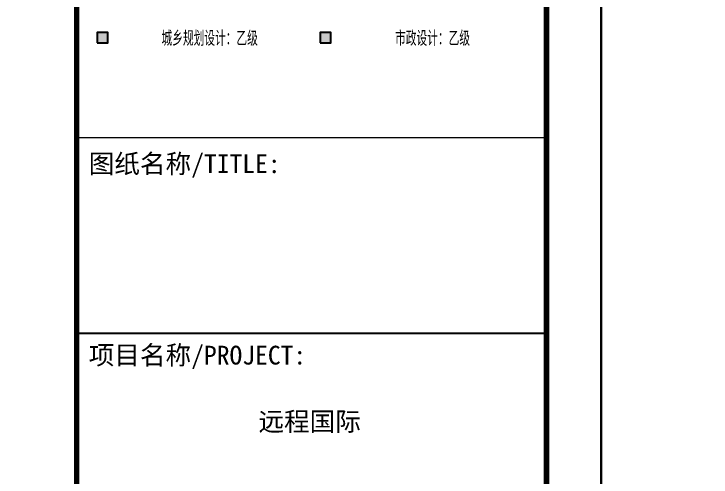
# Model space of a CAD drawing. Extents: x -737978 to 768813, y -372247 to 1140308.
# Drawn here: x -551159 to -532002, y -229342 to -216630 of the extents above; entities that cross this region are included whole.
import ezdxf
from ezdxf.enums import TextEntityAlignment as Align

# ---------------------------------------------------------------- set-up
doc = ezdxf.new("R2010")
doc.units = 0
doc.header["$LTSCALE"] = 10
doc.header["$MEASUREMENT"] = 0
doc.layers.get('0').update_dxf_attribs({"linetype": 'CONTINUOUS'})
doc.layers.add('DRAW', color=7, linetype='CONTINUOUS', lineweight=70)
doc.layers.add('PUB_TITLE', color=4, linetype='CONTINUOUS')
doc.styles.add('-仿宋_GB2312', font='GBENOR.shx', dxfattribs={"bigfont": 'GBCBIG.shx'})
doc.styles.add('-宋体', font='', dxfattribs={"width": 0.8})
doc.styles.get('-宋体').set_extended_font_data('SimSun')

# ---------------------------------------------------------------- blocks, each defined once
blk = doc.blocks.new('TQ1')
at = {"layer": 'PUB_TITLE'}
for points in [[(-49459.9, -395349), (-49459.9, -395214), (-49594.9, -395214), (-49594.9, -395349)], [(-46611.5, -395349), (-46611.5, -395214), (-46746.5, -395214), (-46746.5, -395349)]]:
    blk.add_hatch(color=7, dxfattribs=at).paths.add_polyline_path(points)
blk.add_line((-49854.8, -399054.8), (-43854.8, -399054.8), dxfattribs=at)
at = {"layer": 'PUB_TITLE', "const_width": 20}
for points in [[(-49854.8, -378413.9), (-49854.8, -418454.8)], [(-49854.8, -396558.8), (-43854.8, -396558.8)]]:
    blk.add_lwpolyline(points, dxfattribs=at)
at = {"layer": 'PUB_TITLE', "color": 7}
for points in [[(-49594.9, -395349), (-49459.9, -395349), (-49459.9, -395214), (-49594.9, -395214)], [(-46746.5, -395349), (-46611.5, -395349), (-46611.5, -395214), (-46746.5, -395214)]]:
    blk.add_lwpolyline(points, close=True, dxfattribs=at)
at = {"layer": 'PUB_TITLE', "color": 7, "style": '-仿宋_GB2312'}
for s, p in [('城乡规划设计：乙级', (-48158.7, -395386.5)), ('市政设计：乙级', (-45310.3, -395386.5))]:
    blk.add_text(s, height=190, dxfattribs=at).set_placement(p, align=Align.CENTER)
at = {"layer": 'PUB_TITLE', "style": '-宋体'}
for s, p in [('图纸名称/TITLE:', (-49704.8, -397011.1)), ('项目名称/PROJECT:', (-49704.8, -399454.9)), ('远程国际', (-47535.7, -400301.7))]:
    blk.add_text(s, height=240, dxfattribs=at).set_placement(p)

msp = doc.modelspace()

# ---------------------------------------------------------------- linework, layer by layer
at = {"layer": 'DRAW'}
msp.add_lwpolyline([(-549426.8, -181009.7), (-536525.1, -181009.7), (-536525.1, -267109.7), (-549426.8, -267109.7)], close=True, dxfattribs=at)
at = {"layer": 'PUB_TITLE'}
for points in [[(-692675.1, -268609.7), (-535025.1, -268609.7), (-535025.1, -179509.7), (-692675.1, -179509.7)], [(-535025.1, -268609.7), (-377375.1, -268609.7), (-377375.1, -179509.7), (-535025.1, -179509.7)]]:
    msp.add_lwpolyline(points, close=True, dxfattribs=at)
at = {"layer": 'PUB_TITLE', "const_width": 150}
msp.add_lwpolyline([(-688925.1, -267109.7), (-536525.1, -267109.7), (-536525.1, -181009.7), (-688925.1, -181009.7)], close=True, dxfattribs=at)

# ---------------------------------------------------------------- block references
at = {"xscale": 2.15028113370122, "yscale": 2.15028113370122, "zscale": 2.15028113370122}
msp.add_blockref('TQ1', (-442225.1, 632686.5), dxfattribs=at)

doc.saveas('drawing.dxf')
